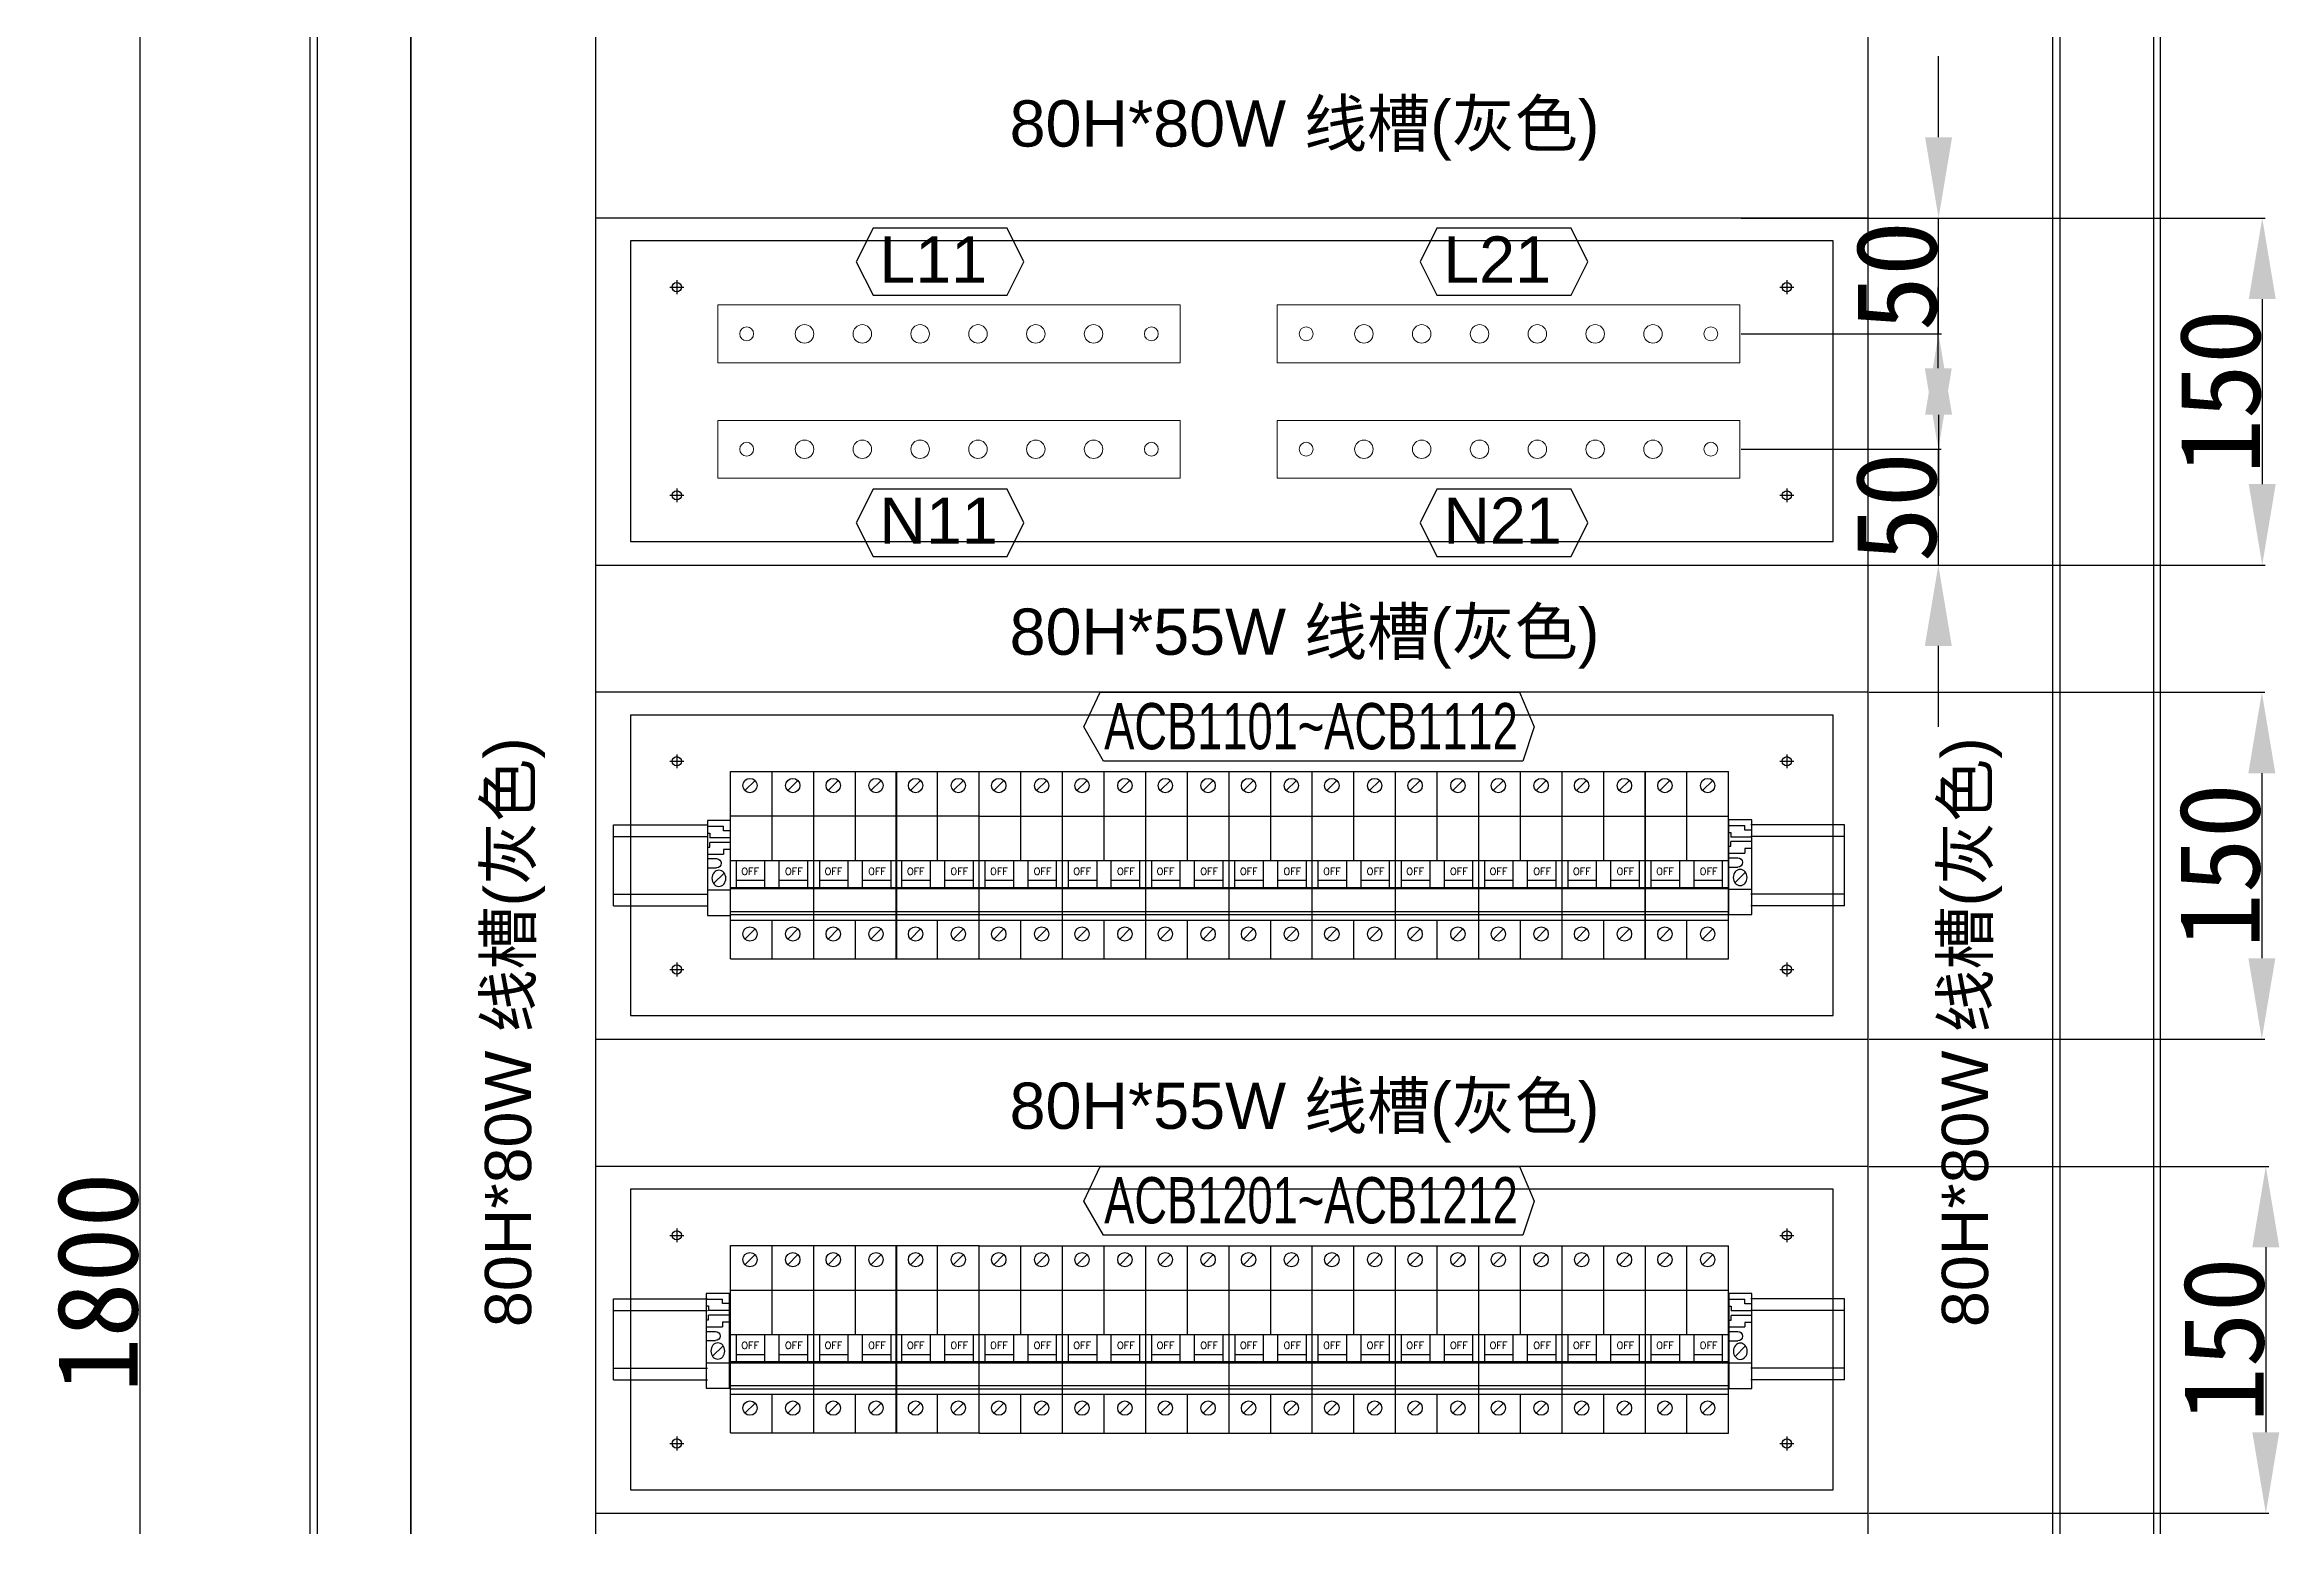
# Model space of a CAD drawing. Extents: x 81437 to 204847, y -54597 to -29444.
# Drawn here: x 87044 to 88011, y -48489 to -47848 of the extents above; entities that cross this region are included whole.
import ezdxf
from ezdxf.enums import TextEntityAlignment as Align
from ezdxf.lldxf.tags import DXFTag

# ---------------------------------------------------------------- set-up
doc = ezdxf.new("R2010")
doc.units = 0
doc.header["$LTSCALE"] = 100
doc.header["$MEASUREMENT"] = 0
for name, color, linetype in [('CABINET', 7, 'Continuous'), ('COMPONENT', 7, 'Continuous'), ('PSU', 12, 'Continuous'), ('TEXT', 7, 'Continuous')]:
    doc.layers.add(name, color=color, linetype=linetype)
doc.styles.add('HZ', font='arial.ttf', dxfattribs={"width": 0.7})
doc.styles.add('ROMANS', font='romans', dxfattribs={"width": 0.8, "height": 2})
doc.styles.get("Standard").update_dxf_attribs({"font": ''})
doc.styles.get('Standard').set_extended_font_data('SimSun')
tags = doc.linetypes.add('CENTER2', pattern=[1.125, 0.75, -0.125, 0.125, -0.125]).pattern_tags.tags
tags[10:11] = [DXFTag(74, 4), DXFTag(75, 0), DXFTag(340, '0'), DXFTag(46, 1.0), DXFTag(50, 0.0), DXFTag(44, 0.0), DXFTag(45, 0.0)]
tags[8:9] = [DXFTag(74, 4), DXFTag(75, 0), DXFTag(340, '0'), DXFTag(46, 1.0), DXFTag(50, 0.0), DXFTag(44, 0.0), DXFTag(45, 0.0)]
tags[6:7] = [DXFTag(74, 4), DXFTag(75, 0), DXFTag(340, '0'), DXFTag(46, 1.0), DXFTag(50, 0.0), DXFTag(44, 0.0), DXFTag(45, 0.0)]
tags[4:5] = [DXFTag(74, 4), DXFTag(75, 0), DXFTag(340, '0'), DXFTag(46, 1.0), DXFTag(50, 0.0), DXFTag(44, 0.0), DXFTag(45, 0.0)]
tags = doc.linetypes.add('HIDDEN', pattern=[0.375, 0.25, -0.125]).pattern_tags.tags
tags[6:7] = [DXFTag(74, 4), DXFTag(75, 0), DXFTag(340, '0'), DXFTag(46, 1.0), DXFTag(50, 0.0), DXFTag(44, 0.0), DXFTag(45, 0.0)]
tags[4:5] = [DXFTag(74, 4), DXFTag(75, 0), DXFTag(340, '0'), DXFTag(46, 1.0), DXFTag(50, 0.0), DXFTag(44, 0.0), DXFTag(45, 0.0)]
doc.dimstyles.new('ISO-25', dxfattribs={"dimtxt": 35, "dimasz": 35, "dimexe": 1.25, "dimexo": 0.625, "dimtad": 1, "dimtoh": 1, "dimdec": 0, "dimtxsty": 'Standard', "dimcen": 2.5, "dimadec": 0, "dimazin": 0, "dimtfac": 1, "dimtdec": 0, "dimtmove": 0, "dimatfit": 3, "dimfxl": 1, "dimarcsym": 0})

# ---------------------------------------------------------------- blocks, each defined once
blk = doc.blocks.new('2P空开')
at = {"layer": 'COMPONENT', "color": 6, "linetype": 'HIDDEN', "ltscale": 0.2}
for p, q in [((-11.76, -8.23), (-7.37, -3.86)), ((6.76, -8.23), (11.15, -3.86)), ((-11.76, -72.42), (-7.37, -68.04)), ((6.76, -72.42), (11.15, -68.04))]:
    blk.add_line(p, q, dxfattribs=at)
for centre in [(-9.56, -6.04), (8.95, -6.04), (-9.56, -70.23), (8.95, -70.23)]:
    blk.add_circle(centre, 3.1, dxfattribs=at)
at = {"layer": 'PSU', "linetype": 'HIDDEN', "ltscale": 0.2}
for p, q in [((-18, 0), (18, 0)), ((-18, -19.21), (-18, 0)), ((0, -19.21), (0, 0)), ((18, -19.21), (18, 0)), ((18, -81), (18, -19.21)), ((-18, -81), (-18, -64.21)), ((0, -81), (0, -64.21)), ((18, -81), (18, -67.23)), ((-18, -81), (18, -81))]:
    blk.add_line(p, q, dxfattribs=at)
at = {"layer": 'PSU'}
for p, q in [((-18, -19.21), (18, -19.21)), ((-18, -64.21), (-18, -19.21)), ((0, -38.43), (0, -19.21)), ((18, -64.21), (18, -19.21)), ((-18, -38.43), (0, -38.43)), ((-15.43, -50.11), (-15.43, -38.43)), ((-3.09, -50.11), (-3.09, -38.43)), ((0, -38.43), (18, -38.43)), ((3.09, -50.11), (3.09, -38.43)), ((15.43, -50.11), (15.43, -38.43)), ((-15.43, -47.02), (-3.09, -47.02)), ((3.09, -47.02), (15.43, -47.02)), ((-18, -50.11), (18, -50.11)), ((-18, -50.62), (18, -50.62)), ((-18, -60.46), (18, -60.46)), ((-18, -61.84), (18, -61.84)), ((-18, -64.21), (18, -64.21)), ((0, -64.21), (0, -64.21))]:
    blk.add_line(p, q, dxfattribs=at)
at = {"layer": 'TEXT', "style": 'ROMANS'}
for p in [(-9.48, -43.11), (9.37, -43.11)]:
    blk.add_text('OFF', height=3.086, dxfattribs=at).set_placement(p, align=Align.MIDDLE)
blk = doc.blocks.new('堵头')
at = {"color": 53}
for p, q in [((0, -41), (0, 0)), ((0, 0), (10, 0)), ((10, 0), (10, -41)), ((0, -11), (10, -11)), ((7.28, -18.33), (2.72, -13.78)), ((0, -20.55), (4, -20.55)), ((0, -24.55), (4, -24.55)), ((0, -26.55), (7, -26.55)), ((7, -28.55), (7, -26.55)), ((10, -28.55), (7, -28.55)), ((0, -29.55), (1, -29.55)), ((0, -35.55), (1, -35.55)), ((0, -38.55), (7, -38.55)), ((1, -29.55), (1, -31.55)), ((10, -31.55), (1, -31.55)), ((10, -33.55), (1, -33.55)), ((1, -35.55), (1, -33.55)), ((10, -36.55), (7, -36.55)), ((7, -36.55), (7, -38.55)), ((10, -41), (0, -41))]:
    blk.add_line(p, q, dxfattribs=at)
blk.add_arc((4, -22.55), 2, 270, 90, dxfattribs=at)
blk.add_ellipse((5, -16.05), major_axis=(0, -3.5), ratio=0.857143, start_param=4.712389, end_param=10.995574, dxfattribs=at)
blk = doc.blocks.new('*D121')
at = {"color": 0, "lineweight": -2, "transparency": 16777216}
for p, q in [((87833.21, -47922.9), (88004.43, -47922.9)), ((88003.18, -47957.9), (88003.18, -48037.9)), ((87833.21, -48072.9), (88004.43, -48072.9))]:
    blk.add_line(p, q, dxfattribs=at)
at = {"color": 0, "transparency": 16777216}
for points in [[(88009.01, -47957.9), (87997.35, -47957.9), (88003.18, -47922.9)], [(87997.35, -48037.9), (88009.01, -48037.9), (88003.18, -48072.9)]]:
    blk.add_solid(points, dxfattribs=at)
at = {"layer": 'Defpoints', "color": 0, "transparency": 16777216}
for p in [(87832.59, -47922.9), (87832.59, -48072.9), (88003.18, -48072.9)]:
    blk.add_point(p, dxfattribs=at)
at = {"color": 0, "transparency": 16777216, "insert": (87985.06, -47997.9), "char_height": 35, "attachment_point": 5, "rotation": 90}
blk.add_mtext('150', dxfattribs=at)
blk = doc.blocks.new('*D122')
at = {"color": 0, "lineweight": -2, "transparency": 16777216}
for p, q in [((87833.21, -48127.9), (88004.25, -48127.9)), ((88003, -48162.9), (88003, -48242.9)), ((87833.21, -48277.9), (88004.25, -48277.9))]:
    blk.add_line(p, q, dxfattribs=at)
at = {"color": 0, "transparency": 16777216}
for points in [[(88008.84, -48162.9), (87997.17, -48162.9), (88003, -48127.9)], [(87997.17, -48242.9), (88008.84, -48242.9), (88003, -48277.9)]]:
    blk.add_solid(points, dxfattribs=at)
at = {"layer": 'Defpoints', "color": 0, "transparency": 16777216}
for p in [(87832.59, -48127.9), (87832.59, -48277.9), (88003, -48277.9)]:
    blk.add_point(p, dxfattribs=at)
at = {"color": 0, "transparency": 16777216, "insert": (87984.88, -48202.9), "char_height": 35, "attachment_point": 5, "rotation": 90}
blk.add_mtext('150', dxfattribs=at)
blk = doc.blocks.new('*D123')
at = {"color": 0, "lineweight": -2, "transparency": 16777216}
for p, q in [((87833.21, -48332.9), (88005.98, -48332.9)), ((88004.73, -48367.9), (88004.73, -48447.9)), ((87833.21, -48482.9), (88005.98, -48482.9))]:
    blk.add_line(p, q, dxfattribs=at)
at = {"color": 0, "transparency": 16777216}
for points in [[(88010.56, -48367.9), (87998.89, -48367.9), (88004.73, -48332.9)], [(87998.89, -48447.9), (88010.56, -48447.9), (88004.73, -48482.9)]]:
    blk.add_solid(points, dxfattribs=at)
at = {"layer": 'Defpoints', "color": 0, "transparency": 16777216}
for p in [(87832.59, -48332.9), (87832.59, -48482.9), (88004.73, -48482.9)]:
    blk.add_point(p, dxfattribs=at)
at = {"color": 0, "transparency": 16777216, "insert": (87986.6, -48407.9), "char_height": 35, "attachment_point": 5, "rotation": 90}
blk.add_mtext('150', dxfattribs=at)
blk = doc.blocks.new('*D134')
at = {"color": 0, "lineweight": -2, "transparency": 16777216}
for p, q in [((87863.23, -47887.9), (87863.23, -47852.9)), ((87777.79, -47922.9), (87864.48, -47922.9)), ((87863.23, -47972.94), (87863.23, -47922.9)), ((87777.79, -47972.94), (87864.48, -47972.94)), ((87863.23, -48007.94), (87863.23, -48042.94))]:
    blk.add_line(p, q, dxfattribs=at)
at = {"color": 0, "transparency": 16777216}
for points in [[(87857.39, -47887.9), (87869.06, -47887.9), (87863.23, -47922.9)], [(87869.06, -48007.94), (87857.39, -48007.94), (87863.23, -47972.94)]]:
    blk.add_solid(points, dxfattribs=at)
at = {"layer": 'Defpoints', "color": 0, "transparency": 16777216}
for p in [(87777.16, -47922.9), (87863.23, -47922.9), (87777.16, -47972.94)]:
    blk.add_point(p, dxfattribs=at)
at = {"color": 0, "transparency": 16777216, "insert": (87845.1, -47947.92), "char_height": 35, "attachment_point": 5, "rotation": 90}
blk.add_mtext('50', dxfattribs=at)
blk = doc.blocks.new('*D135')
at = {"color": 0, "lineweight": -2, "transparency": 16777216}
for p, q in [((87863.11, -47987.83), (87863.11, -47952.83)), ((87777.85, -48022.83), (87864.36, -48022.83)), ((87863.11, -48022.83), (87863.11, -48072.9)), ((87777.85, -48072.9), (87864.36, -48072.9)), ((87863.11, -48107.9), (87863.11, -48142.9))]:
    blk.add_line(p, q, dxfattribs=at)
at = {"color": 0, "transparency": 16777216}
for points in [[(87857.27, -47987.83), (87868.94, -47987.83), (87863.11, -48022.83)], [(87868.94, -48107.9), (87857.27, -48107.9), (87863.11, -48072.9)]]:
    blk.add_solid(points, dxfattribs=at)
at = {"layer": 'Defpoints', "color": 0, "transparency": 16777216}
for p in [(87777.22, -48022.83), (87777.22, -48072.9), (87863.11, -48072.9)]:
    blk.add_point(p, dxfattribs=at)
at = {"color": 0, "transparency": 16777216, "insert": (87844.98, -48047.86), "char_height": 35, "attachment_point": 5, "rotation": 90}
blk.add_mtext('50', dxfattribs=at)
blk = doc.blocks.new('*D137')
at = {"color": 0, "lineweight": -2, "transparency": 16777216}
for p, q in [((87201.96, -47482.88), (87084.1, -47482.88)), ((87085.35, -47517.88), (87085.35, -49248.38)), ((87201.96, -49283.38), (87084.1, -49283.38))]:
    blk.add_line(p, q, dxfattribs=at)
at = {"color": 0, "transparency": 16777216}
for points in [[(87091.18, -47517.88), (87079.52, -47517.88), (87085.35, -47482.88)], [(87079.52, -49248.38), (87091.18, -49248.38), (87085.35, -49283.38)]]:
    blk.add_solid(points, dxfattribs=at)
at = {"layer": 'Defpoints', "color": 0, "transparency": 16777216}
for p in [(87202.59, -47482.88), (87085.35, -49283.38), (87202.59, -49283.38)]:
    blk.add_point(p, dxfattribs=at)
at = {"color": 0, "transparency": 16777216, "insert": (87067.23, -48383.13), "char_height": 35, "attachment_point": 5, "rotation": 90}
blk.add_mtext('1800', dxfattribs=at)

msp = doc.modelspace()

# ---------------------------------------------------------------- linework, layer by layer
at = {"color": 7}
for p, q in [((87159.09, -49514.38), (87159.09, -47404.38)), ((87959.09, -47404.38), (87959.09, -49514.38)), ((87202.59, -49360.88), (87202.59, -47451.88)), ((87202.59, -47528.38), (87202.59, -49328.68))]:
    msp.add_line(p, q, dxfattribs=at)
at = {"color": 7, "linetype": 'HIDDEN'}
for p, q in [((87162.29, -49404.38), (87162.29, -47404.38)), ((87956.09, -47404.38), (87956.09, -49404.38))]:
    msp.add_line(p, q, dxfattribs=at)
msp.add_line((87915.59, -47451.88), (87915.59, -49404.38))
at = {"color": 4, "linetype": 'CENTER2'}
for p, q in [((87314.59, -47952.75, 63738.88), (87320.59, -47952.75, 63738.88)), ((87317.59, -47949.75, 63738.88), (87317.59, -47955.75, 63738.88)), ((87794.59, -47952.75, 63738.88), (87800.59, -47952.75, 63738.88)), ((87797.59, -47949.75, 63738.88), (87797.59, -47955.75, 63738.88)), ((87314.59, -48042.75, 63738.88), (87320.59, -48042.75, 63738.88)), ((87317.59, -48039.75, 63738.88), (87317.59, -48045.75, 63738.88)), ((87794.59, -48042.75, 63738.88), (87800.59, -48042.75, 63738.88)), ((87797.59, -48039.75, 63738.88), (87797.59, -48045.75, 63738.88)), ((87314.59, -48157.75, 63738.88), (87320.59, -48157.75, 63738.88)), ((87317.59, -48154.75, 63738.88), (87317.59, -48160.75, 63738.88)), ((87794.59, -48157.75, 63738.88), (87800.59, -48157.75, 63738.88)), ((87797.59, -48154.75, 63738.88), (87797.59, -48160.75, 63738.88)), ((87317.59, -48244.75, 63738.88), (87317.59, -48250.75, 63738.88)), ((87797.59, -48244.75, 63738.88), (87797.59, -48250.75, 63738.88)), ((87314.59, -48247.75, 63738.88), (87320.59, -48247.75, 63738.88)), ((87794.59, -48247.75, 63738.88), (87800.59, -48247.75, 63738.88)), ((87314.59, -48362.75, 63738.88), (87320.59, -48362.75, 63738.88)), ((87317.59, -48359.75, 63738.88), (87317.59, -48365.75, 63738.88)), ((87794.59, -48362.75, 63738.88), (87800.59, -48362.75, 63738.88)), ((87797.59, -48359.75, 63738.88), (87797.59, -48365.75, 63738.88)), ((87317.59, -48449.75, 63738.88), (87317.59, -48455.75, 63738.88)), ((87797.59, -48449.75, 63738.88), (87797.59, -48455.75, 63738.88)), ((87314.59, -48452.75, 63738.88), (87320.59, -48452.75, 63738.88)), ((87794.59, -48452.75, 63738.88), (87800.59, -48452.75, 63738.88))]:
    msp.add_line(p, q, dxfattribs=at)
at = {"linetype": 'CENTER2'}
for p, q in [((87317.5, -47952.75, 63738.88), (87317.68, -47952.75, 63738.88)), ((87317.59, -47952.84, 63738.88), (87317.59, -47952.66, 63738.88)), ((87797.5, -47952.75, 63738.88), (87797.68, -47952.75, 63738.88)), ((87797.59, -47952.84, 63738.88), (87797.59, -47952.66, 63738.88)), ((87317.5, -48042.75, 63738.88), (87317.68, -48042.75, 63738.88)), ((87317.59, -48042.84, 63738.88), (87317.59, -48042.66, 63738.88)), ((87797.5, -48042.75, 63738.88), (87797.68, -48042.75, 63738.88)), ((87797.59, -48042.84, 63738.88), (87797.59, -48042.66, 63738.88)), ((87317.5, -48157.75, 63738.88), (87317.68, -48157.75, 63738.88)), ((87317.59, -48157.84, 63738.88), (87317.59, -48157.66, 63738.88)), ((87797.5, -48157.75, 63738.88), (87797.68, -48157.75, 63738.88)), ((87797.59, -48157.84, 63738.88), (87797.59, -48157.66, 63738.88)), ((87317.5, -48247.75, 63738.88), (87317.68, -48247.75, 63738.88)), ((87317.59, -48247.84, 63738.88), (87317.59, -48247.66, 63738.88)), ((87797.5, -48247.75, 63738.88), (87797.68, -48247.75, 63738.88)), ((87797.59, -48247.84, 63738.88), (87797.59, -48247.66, 63738.88)), ((87317.5, -48362.75, 63738.88), (87317.68, -48362.75, 63738.88)), ((87317.59, -48362.84, 63738.88), (87317.59, -48362.66, 63738.88)), ((87797.5, -48362.75, 63738.88), (87797.68, -48362.75, 63738.88)), ((87797.59, -48362.84, 63738.88), (87797.59, -48362.66, 63738.88)), ((87317.5, -48452.75, 63738.88), (87317.68, -48452.75, 63738.88)), ((87317.59, -48452.84, 63738.88), (87317.59, -48452.66, 63738.88)), ((87797.5, -48452.75, 63738.88), (87797.68, -48452.75, 63738.88)), ((87797.59, -48452.84, 63738.88), (87797.59, -48452.66, 63738.88))]:
    msp.add_line(p, q, dxfattribs=at)
at = {"color": 6}
for p, q in [((87290.27, -48220.21, 63738.88), (87290.27, -48185.21, 63738.88)), ((87290.27, -48185.21, 63738.88), (87330.81, -48185.21, 63738.88)), ((87822.53, -48185.21, 63738.88), (87782, -48185.21, 63738.88)), ((87822.53, -48220.21, 63738.88), (87822.53, -48185.21, 63738.88)), ((87290.27, -48190.21, 63738.88), (87330.81, -48190.21, 63738.88)), ((87822.53, -48190.21, 63738.88), (87782, -48190.21, 63738.88)), ((87290.27, -48215.21, 63738.88), (87330.81, -48215.21, 63738.88)), ((87822.53, -48215.21, 63738.88), (87782, -48215.21, 63738.88)), ((87290.27, -48220.21, 63738.88), (87330.81, -48220.21, 63738.88)), ((87822.53, -48220.21, 63738.88), (87782, -48220.21, 63738.88)), ((87290.27, -48425.21, 63738.88), (87290.27, -48390.21, 63738.88)), ((87290.27, -48390.21, 63738.88), (87330.81, -48390.21, 63738.88)), ((87822.54, -48390.2, 63738.88), (87782, -48390.2, 63738.88)), ((87822.53, -48425.21, 63738.88), (87822.53, -48390.21, 63738.88)), ((87822.54, -48425.2, 63738.88), (87822.54, -48390.2, 63738.88)), ((87290.27, -48395.21, 63738.88), (87330.81, -48395.21, 63738.88)), ((87822.54, -48395.2, 63738.88), (87782, -48395.2, 63738.88)), ((87290.27, -48420.21, 63738.88), (87330.81, -48420.21, 63738.88)), ((87822.54, -48420.2, 63738.88), (87782, -48420.2, 63738.88)), ((87290.27, -48425.21, 63738.88), (87330.81, -48425.21, 63738.88)), ((87822.54, -48425.2, 63738.88), (87782, -48425.2, 63738.88))]:
    msp.add_line(p, q, dxfattribs=at)
for points in [[(87202.59, -49283.38), (87282.59, -49283.38), (87282.59, -47482.88), (87202.59, -47482.88)], [(87832.59, -49283.38), (87912.59, -49283.38), (87912.59, -47482.88), (87832.59, -47482.88)]]:
    msp.add_lwpolyline(points, close=True)
at = {"elevation": 63738.88}
for points in [[(87282.59, -47842.9), (87832.59, -47842.9), (87832.59, -47922.9), (87282.59, -47922.9)], [(87297.59, -48062.75), (87817.59, -48062.75), (87817.59, -47932.75), (87297.59, -47932.75)], [(87282.59, -48072.9), (87832.59, -48072.9), (87832.59, -48127.9), (87282.59, -48127.9)], [(87297.59, -48267.75), (87817.59, -48267.75), (87817.59, -48137.75), (87297.59, -48137.75)], [(87282.59, -48277.9), (87832.59, -48277.9), (87832.59, -48332.9), (87282.59, -48332.9)], [(87297.59, -48472.75), (87817.59, -48472.75), (87817.59, -48342.75), (87297.59, -48342.75)], [(87282.59, -48482.9), (87832.59, -48482.9), (87832.59, -48537.9), (87282.59, -48537.9)]]:
    msp.add_lwpolyline(points, close=True, dxfattribs=at)
at = {"color": 3}
for points, elevation in [([(87460.48, -47927.21), (87402.44, -47927.21), (87395.19, -47941.73), (87402.44, -47956.24), (87460.48, -47956.24), (87467.73, -47941.73), (87460.48, -47927.21)], 127477.75), ([(87704.33, -47927.21), (87646.3, -47927.21), (87639.04, -47941.73), (87646.3, -47956.24), (87704.33, -47956.24), (87711.58, -47941.73), (87704.33, -47927.21)], 127477.75), ([(87460.48, -48040.13), (87402.44, -48040.13), (87395.19, -48054.65), (87402.44, -48069.16), (87460.48, -48069.16), (87467.73, -48054.65), (87460.48, -48040.13)], 127477.75), ([(87704.33, -48040.13), (87646.3, -48040.13), (87639.04, -48054.65), (87646.3, -48069.16), (87704.33, -48069.16), (87711.58, -48054.65), (87704.33, -48040.13)], 127477.75), ([(87500.68, -48127.9), (87682.03, -48127.9), (87688.37, -48142.9), (87683.4, -48157.7), (87502.05, -48157.7), (87493.56, -48142.9), (87500.68, -48127.9)], 63738.88), ([(87500.68, -48332.9), (87682.03, -48332.9), (87688.37, -48347.9), (87683.4, -48362.7), (87502.05, -48362.7), (87493.56, -48347.9), (87500.68, -48332.9)], 63738.88)]:
    msp.add_lwpolyline(points, dxfattribs=dict(at, elevation=elevation))
at = {"color": 6, "lineweight": 20, "elevation": 127477.75}
for points in [[(87335.32, -47985.44), (87535.32, -47985.44), (87535.32, -47960.44), (87335.32, -47960.44)], [(87577.22, -47985.44), (87777.22, -47985.44), (87777.22, -47960.44), (87577.22, -47960.44)], [(87335.32, -48035.33), (87535.32, -48035.33), (87535.32, -48010.33), (87335.32, -48010.33)], [(87577.22, -48035.33), (87777.22, -48035.33), (87777.22, -48010.33), (87577.22, -48010.33)]]:
    msp.add_lwpolyline(points, close=True, dxfattribs=at)
for centre in [(87317.59, -47952.75, 63738.88), (87797.59, -47952.75, 63738.88), (87317.59, -48042.75, 63738.88), (87797.59, -48042.75, 63738.88), (87317.59, -48157.75, 63738.88), (87797.59, -48157.75, 63738.88), (87317.59, -48247.75, 63738.88), (87797.59, -48247.75, 63738.88), (87317.59, -48362.75, 63738.88), (87797.59, -48362.75, 63738.88), (87317.59, -48452.75, 63738.88), (87797.59, -48452.75, 63738.88)]:
    msp.add_circle(centre, 2)
at = {"color": 6, "lineweight": 20}
for centre, radius in [((87347.82, -47972.94, 127477.75), 3), ((87372.82, -47972.94, 127477.75), 4), ((87397.82, -47972.94, 127477.75), 4), ((87422.82, -47972.94, 127477.75), 4), ((87447.82, -47972.94, 127477.75), 4), ((87472.82, -47972.94, 127477.75), 4), ((87497.82, -47972.94, 127477.75), 4), ((87522.82, -47972.94, 127477.75), 3), ((87589.72, -47972.94, 127477.75), 3), ((87614.72, -47972.94, 127477.75), 4), ((87639.72, -47972.94, 127477.75), 4), ((87664.72, -47972.94, 127477.75), 4), ((87689.72, -47972.94, 127477.75), 4), ((87714.72, -47972.94, 127477.75), 4), ((87739.72, -47972.94, 127477.75), 4), ((87764.72, -47972.94, 127477.75), 3), ((87347.82, -48022.83, 127477.75), 3), ((87372.82, -48022.83, 127477.75), 4), ((87397.82, -48022.83, 127477.75), 4), ((87422.82, -48022.83, 127477.75), 4), ((87447.82, -48022.83, 127477.75), 4), ((87472.82, -48022.83, 127477.75), 4), ((87497.82, -48022.83, 127477.75), 4), ((87522.82, -48022.83, 127477.75), 3), ((87589.72, -48022.83, 127477.75), 3), ((87614.72, -48022.83, 127477.75), 4), ((87639.72, -48022.83, 127477.75), 4), ((87664.72, -48022.83, 127477.75), 4), ((87689.72, -48022.83, 127477.75), 4), ((87714.72, -48022.83, 127477.75), 4), ((87739.72, -48022.83, 127477.75), 4), ((87764.72, -48022.83, 127477.75), 3)]:
    msp.add_circle(centre, radius, dxfattribs=at)

# ---------------------------------------------------------------- block references
at = {"xscale": -1, "rotation": 180}
for p in [(87330.81, -48224.41, 63738.88), (87772.42, -48224.05, 191216.62), (87330.33, -48428.82, 63738.88), (87772.47, -48428.91, 191216.62)]:
    msp.add_blockref('堵头', p, dxfattribs=at)
at = {"layer": 'CABINET'}
for p in [(87358.81, -48162.2, 63738.88), (87394.81, -48162.2, 63738.88), (87430.4, -48162.2, 63738.88), (87466.4, -48162.21, 63738.88), (87502.4, -48162.21, 63738.88), (87538.4, -48162.21, 63738.88), (87574.4, -48162.21, 63738.88), (87610.41, -48162.21, 63738.88), (87646.41, -48162.21, 63738.88), (87682.41, -48162.21, 63738.88), (87718.41, -48162.21, 63738.88), (87754.42, -48162.21, 127477.75), (87358.81, -48367.2, 63738.88), (87394.81, -48367.2, 63738.88), (87430.4, -48367.2, 63738.88), (87466.4, -48367.21, 63738.88), (87502.4, -48367.21, 63738.88), (87538.4, -48367.21, 63738.88), (87574.41, -48367.21, 63738.88), (87610.41, -48367.21, 63738.88), (87646.41, -48367.21, 63738.88), (87682.41, -48367.21, 63738.88), (87718.42, -48367.21, 63738.88), (87754.42, -48367.21, 63738.88)]:
    msp.add_blockref('2P空开', p, dxfattribs=at)

# ---------------------------------------------------------------- texts
at = {"lineweight": 0, "style": 'HZ'}
for s, p in [('80H*80W 线槽(灰色)', (87461.5, -47891.96)), ('80H*55W 线槽(灰色)', (87461.5, -48111.69)), ('80H*55W 线槽(灰色)', (87461.5, -48316.69))]:
    msp.add_text(s, height=20, dxfattribs=at).set_placement(p)
at = {"color": 0, "style": 'HZ'}
for s, p in [('L11', (87405.17, -47950.78, 127477.75)), ('L21', (87649.02, -47950.78, 127477.75)), ('N11', (87405.17, -48063.7, 127477.75)), ('N21', (87649.02, -48063.7, 127477.75))]:
    msp.add_text(s, height=20, dxfattribs=at).set_placement(p)
at = {"color": 0, "style": 'HZ', "width": 0.7}
for s, p in [('ACB1101~ACB1112', (87591.84, -48152.57, 63738.88)), ('ACB1201~ACB1212', (87591.84, -48357.57, 63738.88))]:
    msp.add_text(s, height=20, dxfattribs=at).set_placement(p, align=Align.CENTER)
at = {"lineweight": 0, "style": 'HZ'}
for p in [(87254.62, -48402.42), (87884.62, -48402.42)]:
    msp.add_text('80H*80W 线槽(灰色)', height=20, rotation=90, dxfattribs=at).set_placement(p)

# ---------------------------------------------------------------- dimensions: what is measured, and where the dimension line sits
at = {"color": 3}
for base, p1, p2, picture, middle in [((87085.35111, -49283.3773), (87202.58566, -47482.87734), (87202.58566, -49283.3773), '*D137', (87067.22611, -48383.12732)), ((87863.23, -47922.9, 127477.75), (87777.16, -47972.94, 254955.5), (87777.16, -47922.9, 191216.62), '*D134', (87845.1, -47947.92, 127477.75)), ((88003.18, -48072.9, 63738.88), (87832.59, -47922.9, 63738.88), (87832.59, -48072.9, 63738.88), '*D121', (87985.06, -47997.9, 63738.88)), ((87863.11, -48072.9), (87777.22, -48022.83, 127477.75), (87777.22, -48072.9, 63738.88), '*D135', (87844.98, -48047.86)), ((88003, -48277.9, 63738.88), (87832.59, -48127.9, 63738.88), (87832.59, -48277.9, 63738.88), '*D122', (87984.88, -48202.9, 63738.88)), ((88004.73, -48482.9, 63738.88), (87832.59, -48332.9, 63738.88), (87832.59, -48482.9, 63738.88), '*D123', (87986.6, -48407.9, 63738.88))]:
    dim = msp.add_linear_dim(base=base, p1=p1, p2=p2, angle=90, dimstyle='ISO-25', dxfattribs=at)
    dim.commit()
    dim.dimension.update_dxf_attribs({"geometry": picture, "text_midpoint": middle})

doc.saveas('drawing.dxf')
